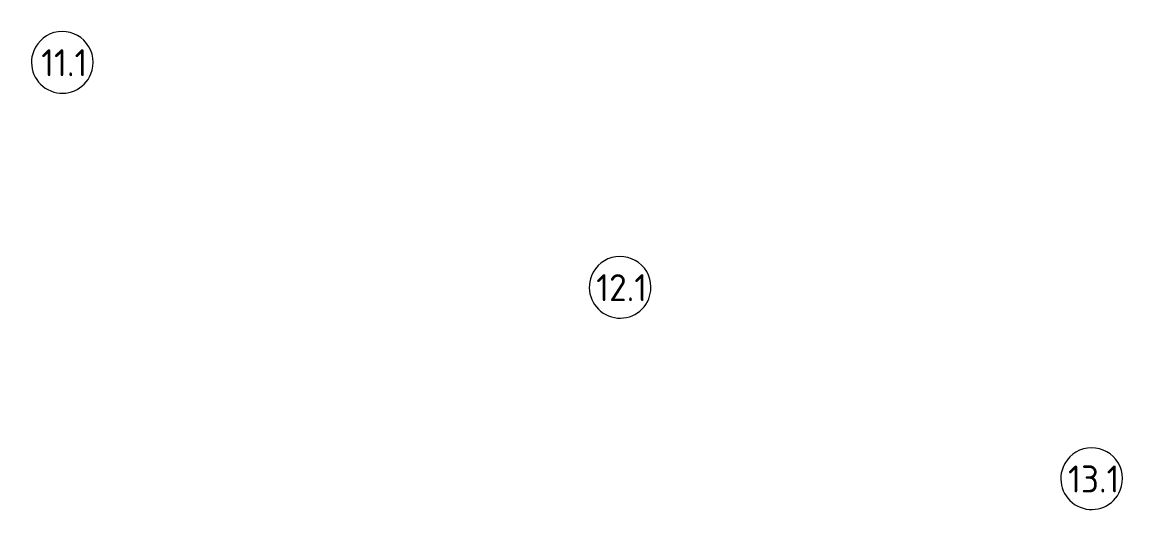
# Model space of a CAD drawing. Header units: millimetres. Extents: x -584918 to 2941280, y 3000189 to 4229862.
# Drawn here: x 204562 to 218954, y 4035883 to 4042319 of the extents above; entities that cross this region are included whole.
import ezdxf

# ---------------------------------------------------------------- set-up
doc = ezdxf.new("R2010")
doc.units = ezdxf.units.MM
doc.layers.add('Оси', color=7, linetype='Continuous', lineweight=0)
doc.styles.add('GOST Common_1', font='', dxfattribs={"height": 700})
doc.styles.get('GOST Common_1').set_extended_font_data('GOST Common')

# ---------------------------------------------------------------- blocks, each defined once
blk = doc.blocks.new('Ось сетки - Круг_Ø8 мм-6577-АР Этаж 03')
at = {"layer": 'Оси'}
for start, end in [(360, 180), (180, 360)]:
    blk.add_arc((0, 0), 4, start, end, dxfattribs=at)

msp = doc.modelspace()

# ---------------------------------------------------------------- block references
at = {"layer": 'Оси', "xscale": 99.99999999999994, "yscale": 99.99999999999994, "zscale": 99.99999999999994, "rotation": 338.0513009164571}
for p in [(205082.919, 4041798.93), (212317.566, 4038883.475), (218433.913, 4036403.456)]:
    msp.add_blockref('Ось сетки - Круг_Ø8 мм-6577-АР Этаж 03', p, dxfattribs=at)

# ---------------------------------------------------------------- texts
at = {"layer": 'Оси', "char_height": 350, "attachment_point": 1, "style": 'GOST Common_1'}
for s, insert, width in [('11.1', (204808.608, 4041969.319), 678.22762), ('12.1', (212007.706, 4039053.864), 764.80987), ('13.1', (218127.203, 4036573.845), 757.59469)]:
    msp.add_mtext(s, dxfattribs=dict(at, insert=insert, width=width))

doc.saveas('drawing.dxf')
